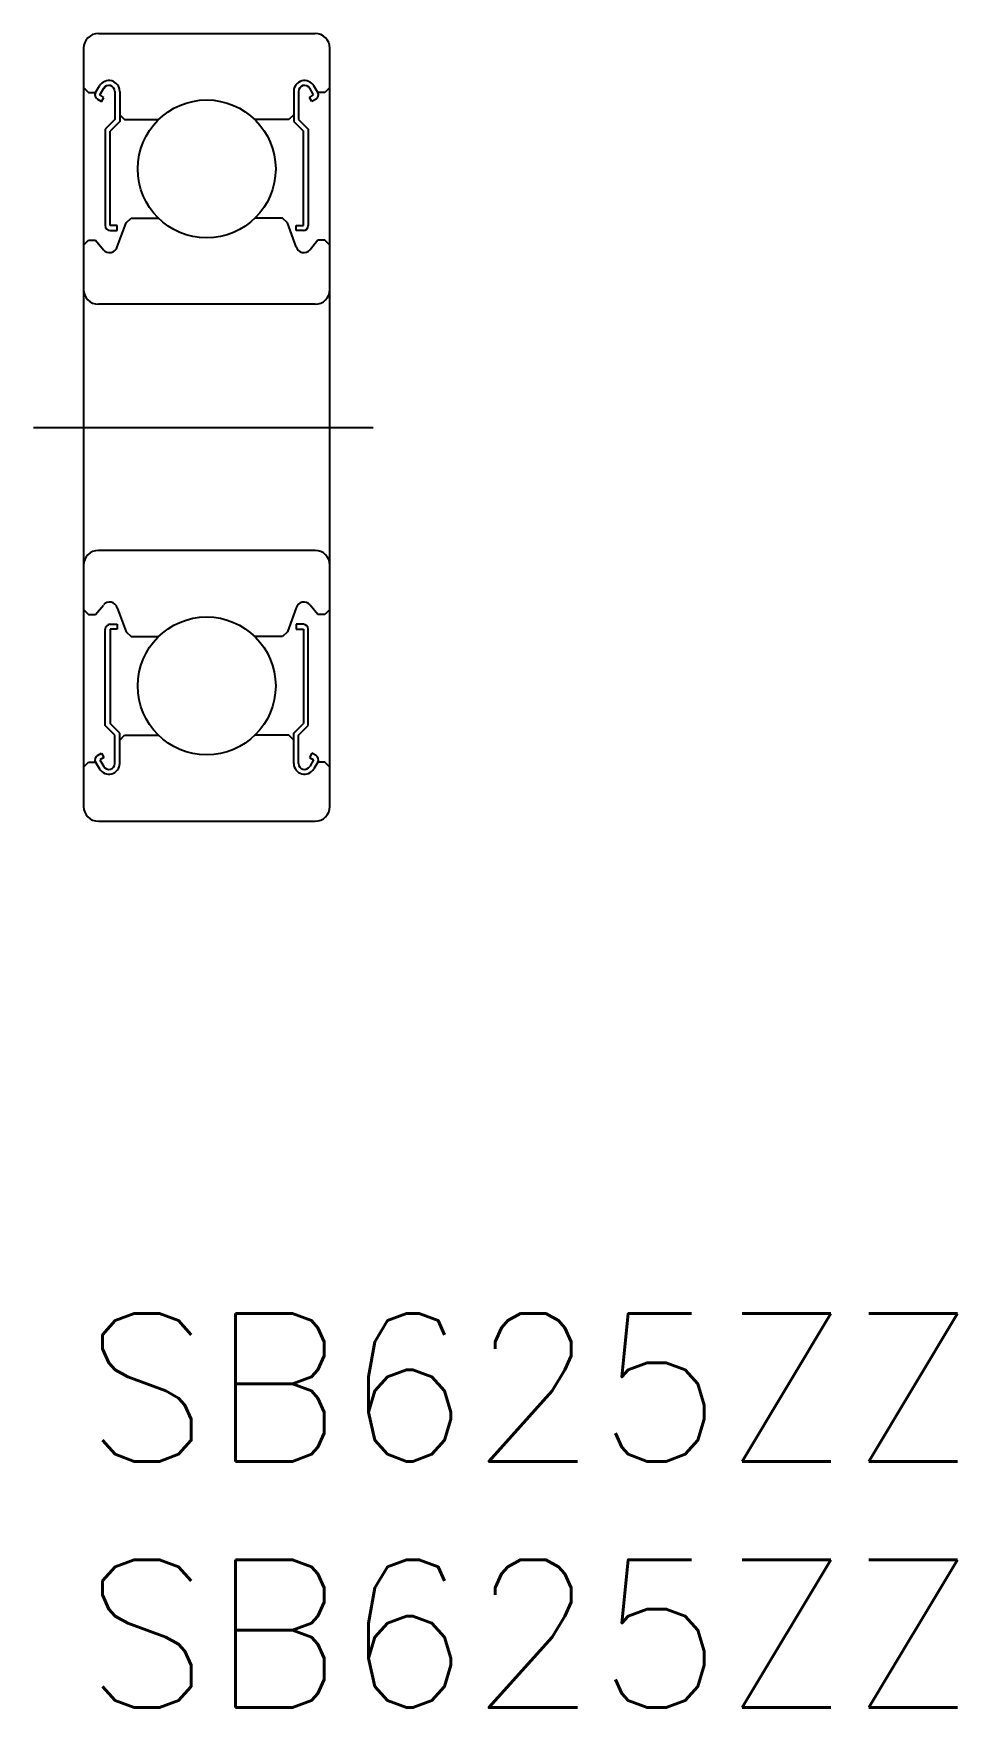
# Model space of a CAD drawing. Extents: x -1 to 17.7, y -8 to 26.
import ezdxf

# ---------------------------------------------------------------- set-up
doc = ezdxf.new("R2010")
doc.units = 0
doc.header["$LTSCALE"] = 0.5
doc.linetypes.add('CENTER', pattern=[50.8, 31.75, -6.35, 6.35, -6.35])
for name, color, linetype in [('MSM_CENTER', 1, 'CENTER'), ('MSM_CONTINUOUS', 7, 'CONTINUOUS'), ('MSM_PART_NUMBER', 7, 'CONTINUOUS')]:
    doc.layers.add(name, color=color, linetype=linetype)
doc.styles.get("Standard").update_dxf_attribs({"font": 'txt.shx', "height": 1, "bigfont": 'bigfont.shx'})

# ---------------------------------------------------------------- blocks, each defined once
blk = doc.blocks.new('*U6')
at = {"layer": 'MSM_PART_NUMBER'}
blk.add_text('SB625ZZ', height=3, dxfattribs=at).set_placement((0, -3))
blk = doc.blocks.new('*U7')
at = {"layer": 'MSM_PART_NUMBER'}
blk.add_text('SB625ZZ', height=3, dxfattribs=at).set_placement((0, -8))

msp = doc.modelspace()

# ---------------------------------------------------------------- linework, layer by layer
at = {"layer": 'MSM_CENTER'}
msp.add_line((-1.017, 18), (5.878, 18), dxfattribs=at)
at = {"layer": 'MSM_CONTINUOUS'}
for p, q in [((0.3, 26), (4.7, 26)), ((0, 25.7), (0, 10.3)), ((5, 10.3), (5, 25.7)), ((0, 24.9), (0.1, 24.8)), ((0.244, 24.8), (0.324, 24.935)), ((0.329, 24.751), (0.409, 24.886)), ((0.636, 24.825), (0.636, 24.25)), ((0.733, 24.825), (0.733, 24.209)), ((4.267, 24.825), (4.267, 24.209)), ((4.364, 24.825), (4.364, 24.25)), ((4.671, 24.751), (4.591, 24.886)), ((4.756, 24.8), (4.676, 24.935)), ((5, 24.9), (4.9, 24.8)), ((0.1, 24.8), (0.244, 24.8)), ((0.28, 24.666), (0.365, 24.618)), ((0.414, 24.702), (0.329, 24.751)), ((0.365, 24.618), (0.414, 24.702)), ((4.586, 24.702), (4.671, 24.751)), ((4.635, 24.618), (4.586, 24.702)), ((4.72, 24.666), (4.635, 24.618)), ((4.9, 24.8), (4.756, 24.8)), ((0.636, 24.25), (0.44, 24.054)), ((0.733, 24.209), (0.538, 24.014)), ((0.733, 24.35), (0.833, 24.25)), ((0.833, 24.25), (1.52, 24.25)), ((4.167, 24.25), (3.48, 24.25)), ((4.267, 24.35), (4.167, 24.25)), ((4.267, 24.209), (4.462, 24.014)), ((4.364, 24.25), (4.56, 24.054)), ((0.44, 24.054), (0.44, 22.098)), ((0.538, 22.098), (0.538, 24.014)), ((4.462, 22.098), (4.462, 24.014)), ((4.56, 24.054), (4.56, 22.098)), ((0.684, 21.665), (0.863, 22.156)), ((0.863, 22.156), (0.963, 22.25)), ((0.963, 22.25), (1.52, 22.25)), ((4.037, 22.25), (3.48, 22.25)), ((4.137, 22.156), (4.037, 22.25)), ((4.316, 21.665), (4.137, 22.156)), ((0, 21.7), (0.1, 21.8)), ((0.1, 21.8), (0.244, 21.8)), ((0.244, 21.8), (0.402, 21.608)), ((0.684, 22.098), (0.538, 22.098)), ((0.538, 22), (0.684, 22)), ((0.684, 22), (0.684, 22.098)), ((4.316, 22), (4.316, 22.098)), ((4.316, 22.098), (4.462, 22.098)), ((4.462, 22), (4.316, 22)), ((4.756, 21.8), (4.598, 21.608)), ((4.9, 21.8), (4.756, 21.8)), ((5, 21.7), (4.9, 21.8)), ((4.7, 20.5), (0.3, 20.5)), ((4.7, 15.5), (0.3, 15.5)), ((0, 14.3), (0.1, 14.2)), ((0.244, 14.2), (0.402, 14.392)), ((0.684, 14.335), (0.863, 13.844)), ((4.316, 14.335), (4.137, 13.844)), ((4.756, 14.2), (4.598, 14.392)), ((5, 14.3), (4.9, 14.2)), ((0.1, 14.2), (0.244, 14.2)), ((0.538, 14), (0.684, 14)), ((0.684, 14), (0.684, 13.902)), ((4.316, 14), (4.316, 13.902)), ((4.462, 14), (4.316, 14)), ((4.9, 14.2), (4.756, 14.2)), ((0.44, 11.946), (0.44, 13.902)), ((0.538, 13.902), (0.538, 11.986)), ((0.684, 13.902), (0.538, 13.902)), ((0.863, 13.844), (0.963, 13.75)), ((0.963, 13.75), (1.52, 13.75)), ((4.037, 13.75), (3.48, 13.75)), ((4.137, 13.844), (4.037, 13.75)), ((4.316, 13.902), (4.462, 13.902)), ((4.462, 13.902), (4.462, 11.986)), ((4.56, 11.946), (4.56, 13.902)), ((0.636, 11.75), (0.44, 11.946)), ((0.733, 11.79), (0.538, 11.986)), ((4.267, 11.79), (4.462, 11.986)), ((4.364, 11.75), (4.56, 11.946)), ((0.636, 11.175), (0.636, 11.75)), ((0.733, 11.175), (0.733, 11.79)), ((0.733, 11.65), (0.833, 11.75)), ((0.833, 11.75), (1.52, 11.75)), ((4.167, 11.75), (3.48, 11.75)), ((4.267, 11.65), (4.167, 11.75)), ((4.267, 11.175), (4.267, 11.79)), ((4.364, 11.175), (4.364, 11.75)), ((0.28, 11.334), (0.365, 11.382)), ((0.414, 11.298), (0.329, 11.249)), ((0.329, 11.249), (0.409, 11.114)), ((0.365, 11.382), (0.414, 11.298)), ((4.635, 11.382), (4.586, 11.298)), ((4.586, 11.298), (4.671, 11.249)), ((4.671, 11.249), (4.591, 11.114)), ((4.72, 11.334), (4.635, 11.382)), ((0, 11.1), (0.1, 11.2)), ((0.1, 11.2), (0.244, 11.2)), ((0.244, 11.2), (0.324, 11.065)), ((4.756, 11.2), (4.676, 11.065)), ((4.9, 11.2), (4.756, 11.2)), ((5, 11.1), (4.9, 11.2)), ((0.3, 10), (4.7, 10))]:
    msp.add_line(p, q, dxfattribs=at)
for centre in [(2.5, 23.25), (2.5, 12.75)]:
    msp.add_circle(centre, 1.4, dxfattribs=at)
for centre, radius, start, end in [((0.3, 25.7), 0.3, 90, 180), ((4.7, 25.7), 0.3, 0, 90), ((0.514, 24.825), 0.219, 0, 150.0003), ((0.514, 24.825), 0.121, 0, 150.0001), ((4.486, 24.825), 0.219, 29.9997, 180), ((4.486, 24.825), 0.121, 29.9999, 180), ((0.329, 24.751), 0.0978, 150.0138, 239.9963), ((4.671, 24.751), 0.0978, 300.0037, 29.9862), ((0.538, 22.098), 0.0978, 180.0001, 270), ((4.462, 22.098), 0.0978, 270, 359.9999), ((0.527, 21.713), 0.164, 220.0001, 343.1529), ((4.473, 21.713), 0.164, 196.8471, 319.9999), ((0.3, 20.8), 0.3, 180, 270), ((4.7, 20.8), 0.3, 270, 0), ((0.3, 15.2), 0.3, 90, 180), ((4.7, 15.2), 0.3, 0, 90), ((0.527, 14.287), 0.164, 16.8471, 139.9999), ((4.473, 14.287), 0.164, 40.0001, 163.1529), ((0.538, 13.902), 0.0978, 90, 179.9999), ((4.462, 13.902), 0.0978, 0.0001, 90), ((0.329, 11.249), 0.0978, 120.0037, 209.9862), ((4.671, 11.249), 0.0978, 330.0138, 59.9963), ((0.514, 11.175), 0.219, 209.9997, 0), ((0.514, 11.175), 0.121, 209.9999, 0), ((4.486, 11.175), 0.219, 180, 330.0003), ((4.486, 11.175), 0.121, 180, 330.0001), ((0.3, 10.3), 0.3, 180, 270), ((4.7, 10.3), 0.3, 270, 0)]:
    msp.add_arc(centre, radius, start, end, dxfattribs=at)

# ---------------------------------------------------------------- block references
for name in ['*U6', '*U7']:
    msp.add_blockref(name, (0, 0), dxfattribs=at)

doc.saveas('drawing.dxf')
